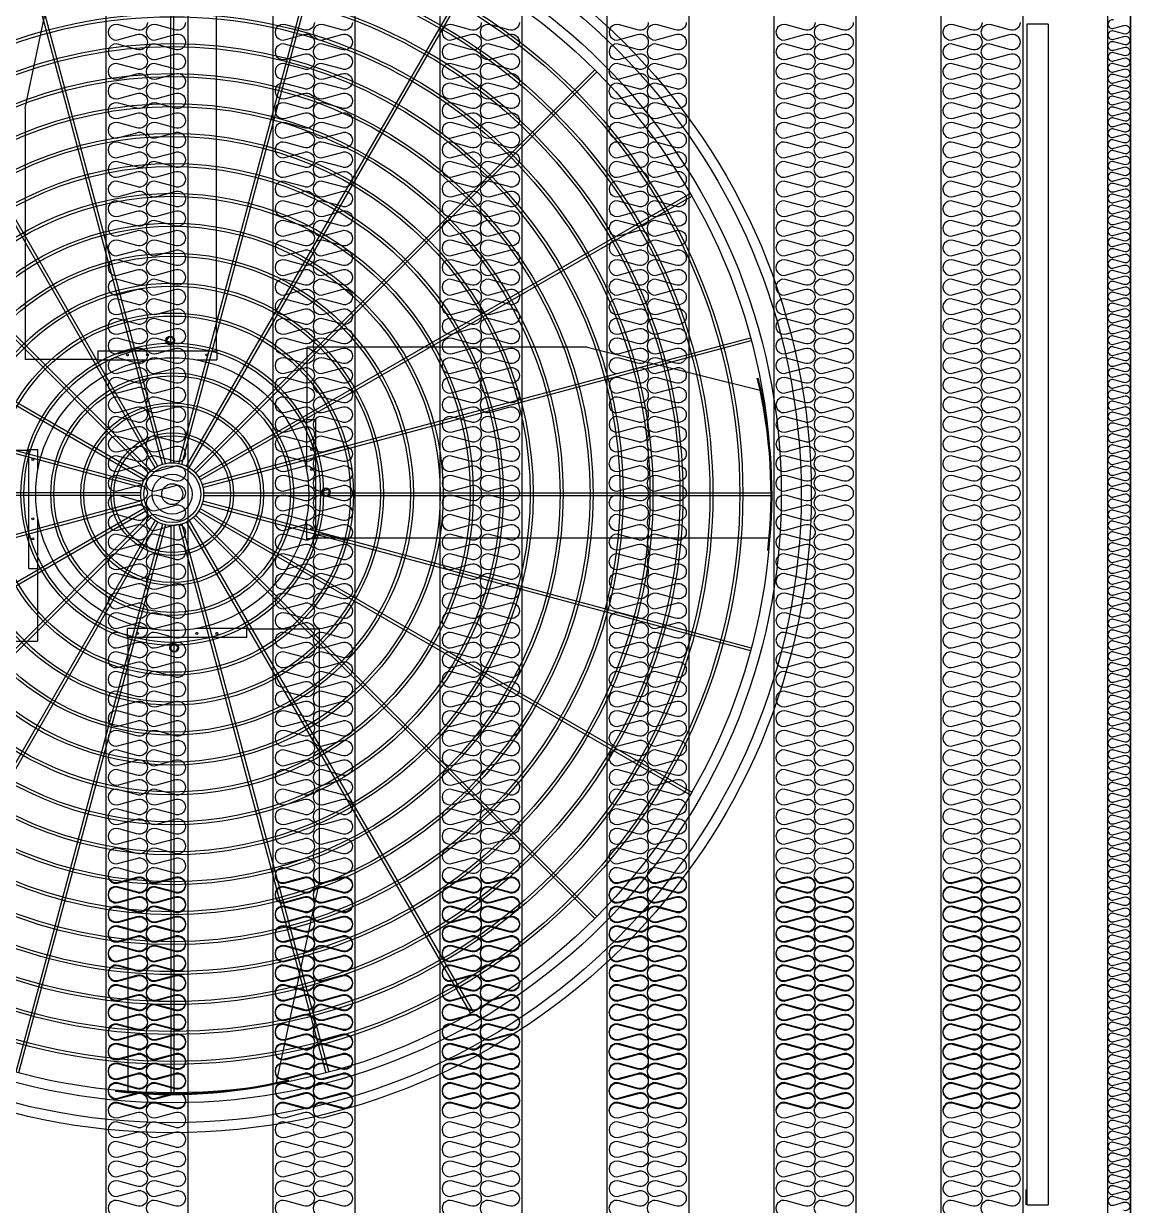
# Model space of a CAD drawing. Header units: millimetres. Extents: x 2113 to 34376, y 2901 to 25715.
# Drawn here: x 7194 to 9219, y 11337 to 13500 of the extents above; entities that cross this region are included whole.
import ezdxf

# ---------------------------------------------------------------- set-up
doc = ezdxf.new("R2010")
doc.units = ezdxf.units.MM
for name, color, linetype in [('LINE', 7, 'Continuous'), ('SMS', 220, 'Continuous'), ('냉각탑', 4, 'Continuous')]:
    doc.layers.add(name, color=color, linetype=linetype)

# ---------------------------------------------------------------- blocks, each defined once
blk = doc.blocks.new('A$C1FB73ED1')
for p, q in [((1277, 1342.9), (1277, 2480)), ((1283, 1342.9), (1283, 2480)), ((1266.6, 1341.6), (972.3, 2439.9)), ((1293.4, 1341.6), (1587.7, 2439.9)), ((1260.8, 1340), (966.5, 2438.3)), ((1299.2, 1340), (1593.5, 2438.3)), ((1245.9, 1333), (677.4, 2317.7)), ((1251.1, 1336), (682.6, 2320.7)), ((1308.9, 1336), (1877.4, 2320.7)), ((1314.1, 1333), (1882.6, 2317.7)), ((1233.4, 1322.4), (429.4, 2126.4)), ((1237.6, 1326.6), (433.6, 2130.6)), ((1322.4, 1326.6), (2126.4, 2130.6)), ((1326.6, 1322.4), (2130.6, 2126.4)), ((1224, 1308.9), (239.3, 1877.4)), ((1227, 1314.1), (242.3, 1882.6)), ((1333, 1314.1), (2317.7, 1882.6)), ((1336, 1308.9), (2320.7, 1877.4)), ((1218.4, 1293.4), (120.1, 1587.7)), ((1220, 1299.2), (121.7, 1593.5)), ((1340, 1299.2), (2438.3, 1593.5)), ((1341.6, 1293.4), (2439.9, 1587.7)), ((1217.1, 1283), (80, 1283)), ((1342.9, 1283), (2480, 1283)), ((1217.1, 1277), (80, 1277)), ((1218.4, 1266.6), (120.1, 972.3)), ((1220, 1260.8), (121.7, 966.5)), ((1340, 1260.8), (2438.3, 966.5)), ((1341.6, 1266.6), (2439.9, 972.3)), ((1342.9, 1277), (2480, 1277)), ((1224, 1251.1), (239.3, 682.6)), ((1227, 1245.9), (242.3, 677.4)), ((1233.4, 1237.6), (429.4, 433.6)), ((1237.6, 1233.4), (433.6, 429.4)), ((1322.4, 1233.4), (2126.4, 429.4)), ((1326.6, 1237.6), (2130.6, 433.6)), ((1333, 1245.9), (2317.7, 677.4)), ((1336, 1251.1), (2320.7, 682.6)), ((1245.9, 1227), (677.4, 242.3)), ((1251.1, 1224), (682.6, 239.3)), ((1260.8, 1220), (966.5, 121.7)), ((1266.6, 1218.4), (972.3, 120.1)), ((1277, 1217.1), (1277, 80)), ((1283, 1217.1), (1283, 80)), ((1293.4, 1218.4), (1587.7, 120.1)), ((1299.2, 1220), (1593.5, 121.7)), ((1308.9, 1224), (1877.4, 239.3)), ((1314.1, 1227), (1882.6, 242.3))]:
    blk.add_line(p, q)
for radius in [1280, 1260, 1220, 1200]:
    blk.add_circle((1280, 1280), radius)
at = {"ltscale": 5}
for radius in [1143, 1137, 1083, 1077, 1023, 1017, 963, 957, 903, 897, 843, 837, 783, 777, 723, 717, 663, 657, 603, 597, 543, 537, 483, 477, 423, 417, 363, 357, 303, 297, 243, 237, 183, 177, 123, 117, 63, 57, 40, 21]:
    blk.add_circle((1280, 1280), radius, dxfattribs=at)
at = {"color": 7}
blk.add_circle((1280, 1280), 273.5, dxfattribs=at)
at = {"layer": 'LINE', "color": 7}
for p, q in [((1368.2, 2477.5), (1368.2, 1567)), ((985.2, 2053.4), (1071.5, 2459.4)), ((985.2, 2053.4), (985.2, 1550)), ((1130.8, 1567), (1369.4, 1567)), ((1130.8, 1567), (1369.4, 1567)), ((1130.8, 1567), (1130.8, 1549)), ((1130.8, 1567), (1130.8, 1549)), ((1369.4, 1567), (1369.4, 1549)), ((1369.4, 1567), (1369.4, 1549)), ((2111.5, 1574.8), (1550, 1574.8)), ((1550, 1429.2), (1550, 1574.8)), ((1550, 1429.2), (1550, 1574.8)), ((2111.5, 1574.8), (2457.5, 1488.5)), ((1130.8, 1550), (985.2, 1550)), ((1130.8, 1550), (985.2, 1550)), ((1130.8, 1549), (1230.5, 1549)), ((1130.8, 1549), (1230.5, 1549)), ((1329.5, 1549), (1369.4, 1549)), ((1329.5, 1549), (1369.4, 1549)), ((1549, 1429.2), (1549, 1329.5)), ((1549, 1429.2), (1549, 1329.5)), ((1567, 1429.2), (1549, 1429.2)), ((1567, 1429.2), (1549, 1429.2)), ((1567, 1429.2), (1567, 1190.6)), ((1567, 1429.2), (1567, 1190.6)), ((84.4, 1368.2), (993, 1368.2)), ((84.4, 1368.2), (993, 1368.2)), ((993, 1130.8), (993, 1369.4)), ((993, 1130.8), (993, 1369.4)), ((993, 1369.4), (1011, 1369.4)), ((993, 1369.4), (1011, 1369.4)), ((993, 1130.8), (993, 1369.4)), ((993, 1130.8), (993, 1369.4)), ((993, 1369.4), (1011, 1369.4)), ((993, 1369.4), (1011, 1369.4)), ((1011, 1329.5), (1011, 1369.4)), ((1011, 1329.5), (1011, 1369.4)), ((1011, 1329.5), (1011, 1369.4)), ((1011, 1329.5), (1011, 1369.4)), ((1011, 1130.8), (1011, 1230.5)), ((1011, 1130.8), (1011, 1230.5)), ((1011, 1130.8), (1011, 1230.5)), ((1011, 1130.8), (1011, 1230.5)), ((1549, 1230.5), (1549, 1190.6)), ((1549, 1230.5), (1549, 1190.6)), ((1567, 1190.6), (1549, 1190.6)), ((1567, 1190.6), (1549, 1190.6)), ((2475.6, 1191.8), (1567, 1191.8)), ((993, 1130.8), (1011, 1130.8)), ((993, 1130.8), (1011, 1130.8)), ((993, 1130.8), (1011, 1130.8)), ((993, 1130.8), (1011, 1130.8)), ((1010, 1130.8), (1010, 985.2)), ((1010, 1130.8), (1010, 985.2)), ((1010, 1130.8), (1010, 985.2)), ((1010, 1130.8), (1010, 985.2)), ((1230.5, 1011), (1190.6, 1011)), ((1190.6, 993), (1190.6, 1011)), ((1230.5, 1011), (1190.6, 1011)), ((1190.6, 993), (1190.6, 1011)), ((1429.2, 1011), (1329.5, 1011)), ((1429.2, 1011), (1329.5, 1011)), ((1429.2, 993), (1429.2, 1011)), ((1429.2, 993), (1429.2, 1011)), ((1429.2, 1010), (1574.8, 1010)), ((1429.2, 1010), (1574.8, 1010)), ((1574.8, 506.6), (1574.8, 1010)), ((508.5, 985.2), (1010, 985.2)), ((508.5, 985.2), (1010, 985.2)), ((1429.2, 993), (1190.6, 993)), ((1429.2, 993), (1190.6, 993)), ((1191.8, 82.5), (1191.8, 993)), ((1574.8, 506.6), (1488.5, 100.6)), ((1512.8, 104.1), (1512.8, 106.1)), ((1166.8, 83), (1166.8, 85)), ((1393.2, 83), (1393.2, 85))]:
    blk.add_line(p, q, dxfattribs=at)
for points in [[(1272.3, 1594.4), (1268.5, 1587.9), (1272.3, 1581.4), (1279.8, 1581.4), (1283.5, 1587.9), (1279.8, 1594.4)], [(1272.3, 1594.4), (1268.5, 1587.9), (1272.3, 1581.4), (1279.8, 1581.4), (1283.5, 1587.9), (1279.8, 1594.4)], [(1594.4, 1287.7), (1587.9, 1291.5), (1581.4, 1287.7), (1581.4, 1280.2), (1587.9, 1276.5), (1594.4, 1280.2)], [(1594.4, 1287.7), (1587.9, 1291.5), (1581.4, 1287.7), (1581.4, 1280.2), (1587.9, 1276.5), (1594.4, 1280.2)], [(1287.7, 965.6), (1291.5, 972.1), (1287.7, 978.6), (1280.2, 978.6), (1276.5, 972.1), (1280.2, 965.6)], [(1287.7, 965.6), (1291.5, 972.1), (1287.7, 978.6), (1280.2, 978.6), (1276.5, 972.1), (1280.2, 965.6)]]:
    blk.add_lwpolyline(points, close=True, dxfattribs=at)
for centre, radius in [((1276, 1587.9), 8.5), ((1276, 1587.9), 8.5), ((1190.6, 1559), 2), ((1190.6, 1559), 2), ((1230.6, 1559), 2), ((1230.6, 1559), 2), ((1349.6, 1559), 2), ((1349.6, 1559), 2), ((1001, 1349.6), 2), ((1001, 1349.6), 2), ((1001, 1349.6), 2), ((1001, 1349.6), 2), ((1559, 1369.4), 2), ((1559, 1369.4), 2), ((1559, 1329.4), 2), ((1559, 1329.4), 2), ((1587.9, 1284), 8.5), ((1587.9, 1284), 8.5), ((1001, 1230.6), 2), ((1001, 1230.6), 2), ((1001, 1230.6), 2), ((1001, 1230.6), 2), ((1559, 1210.4), 2), ((1559, 1210.4), 2), ((1001, 1190.6), 2), ((1001, 1190.6), 2), ((1001, 1190.6), 2), ((1001, 1190.6), 2), ((1210.4, 1001), 2), ((1210.4, 1001), 2), ((1329.4, 1001), 2), ((1329.4, 1001), 2), ((1369.4, 1001), 2), ((1369.4, 1001), 2), ((1284, 972.1), 8.5), ((1284, 972.1), 8.5)]:
    blk.add_circle(centre, radius, dxfattribs=at)
for centre, radius, start, end in [((1481.5, 1280), 998, 353.4876, 13.487), ((1481.5, 1280), 1000, 353.5007, 13.4595), ((1280, 1076.6), 998, 263.4876, 283.487), ((1280, 1076.6), 1000, 263.5007, 283.4595)]:
    blk.add_arc(centre, radius, start, end, dxfattribs=at)
blk = doc.blocks.new('SP전면')
at = {"color": 7}
for p, q in [((31549.2, -80510.4), (31549.2, -83988.4)), ((31699.2, -80510.4), (31699.2, -83988.4))]:
    blk.add_line(p, q, dxfattribs=at)
at = {"layer": 'SMS', "color": 5}
for points in [[(31625.1, -81432.6, -0.524856), (31605.6, -81446.1), (31572.7, -81437.2, 1.449198), (31572.7, -81464), (31605.6, -81455.1, -0.524856), (31625.1, -81468.6, -0.524856), (31605.6, -81482), (31572.7, -81473.1, 1.449198), (31572.7, -81499.9), (31605.6, -81491, -0.524856), (31625.1, -81504.5, -0.524856), (31605.6, -81517.9), (31572.7, -81509, 1.449198), (31572.7, -81535.9), (31605.6, -81526.9, -0.524856), (31625.1, -81540.4, -0.524856), (31605.6, -81553.8), (31572.7, -81544.9, 1.449198), (31572.7, -81571.8), (31605.6, -81562.9, -0.524856), (31625.1, -81576.3, -0.524856), (31605.6, -81589.7), (31572.7, -81580.8, 1.449198), (31572.7, -81607.7), (31605.6, -81598.8, -0.524856), (31625.1, -81612.2, -0.524856), (31605.6, -81625.6), (31572.7, -81616.7, 1.449198), (31572.7, -81643.6), (31605.6, -81634.7, -0.524856), (31625.1, -81648.1, -0.524856), (31605.6, -81661.5), (31572.7, -81652.6, 1.449198), (31572.7, -81679.5), (31605.6, -81670.6, -0.524856), (31625.1, -81684, -0.524856), (31605.6, -81697.4), (31572.7, -81688.5, 1.449198), (31572.7, -81715.4), (31605.6, -81706.5, -0.524856), (31625.1, -81719.9, -0.524856), (31605.6, -81733.4), (31572.7, -81724.5, 1.449198), (31572.7, -81751.3), (31605.6, -81742.4, -0.524856), (31625.1, -81755.8, -0.524856), (31605.6, -81769.3), (31572.7, -81760.4, 1.449198), (31572.7, -81787.2), (31605.6, -81778.3, -0.524856), (31625.1, -81791.7, -0.524856), (31605.6, -81805.2), (31572.7, -81796.3, 1.449198), (31572.7, -81823.1), (31605.6, -81814.2, -0.524856), (31625.1, -81827.7, -0.524856), (31605.6, -81841.1), (31572.7, -81832.2, 1.449198), (31572.7, -81859), (31605.6, -81850.1, -0.524856), (31625.1, -81863.6, -0.524856), (31605.6, -81877), (31572.7, -81868.1, 1.449198), (31572.7, -81895), (31605.6, -81886, -0.524856), (31625.1, -81899.5, -0.524856), (31605.6, -81912.9), (31572.7, -81904, 1.449198), (31572.7, -81930.9), (31605.6, -81922, -0.524856), (31625.1, -81935.4, -0.524856), (31605.6, -81948.8), (31572.7, -81939.9, 1.449198), (31572.7, -81966.8), (31605.6, -81957.9, -0.524856), (31625.1, -81971.3, -0.524856), (31605.6, -81984.7), (31572.7, -81975.8, 1.449198), (31572.7, -82002.7), (31605.6, -81993.8, -0.524856), (31625.1, -82007.2, -0.524856), (31605.6, -82020.6), (31572.7, -82011.7, 1.449198), (31572.7, -82038.6), (31605.6, -82029.7, -0.524856), (31625.1, -82043.1, -0.524856), (31605.6, -82056.5), (31572.7, -82047.6, 1.449198), (31572.7, -82074.5), (31605.6, -82065.6, -0.524856), (31625.1, -82079, -0.524856), (31605.6, -82092.5), (31572.7, -82083.6, 1.449198), (31572.7, -82110.4), (31605.6, -82101.5, -0.524856), (31625.1, -82114.9, -0.524856), (31605.6, -82128.4), (31572.7, -82119.5, 1.449198), (31572.7, -82146.3), (31605.6, -82137.4, -0.524856), (31625.1, -82150.8, -0.524856), (31605.6, -82164.3), (31572.7, -82155.4, 1.449198), (31572.7, -82182.2), (31605.6, -82173.3, -0.524856), (31625.1, -82186.8, -0.524856), (31605.6, -82200.2), (31572.7, -82191.3, 1.449198), (31572.7, -82218.1), (31605.6, -82209.2, -0.524856), (31625.1, -82222.7, -0.524856), (31605.6, -82236.1), (31572.7, -82227.2, 1.449198), (31572.7, -82254.1), (31605.6, -82245.1, -0.524856), (31625.1, -82258.6, -0.524856), (31605.6, -82272), (31572.7, -82263.1, 1.449198), (31572.7, -82290), (31605.6, -82281.1, -0.524856), (31625.1, -82294.5, -0.524856), (31605.6, -82307.9), (31572.7, -82299, 1.449198), (31572.7, -82325.9), (31605.6, -82317, -0.524856), (31625.1, -82330.4, -0.524856), (31605.6, -82343.8), (31572.7, -82334.9, 1.449198), (31572.7, -82361.8), (31605.6, -82352.9, -0.524856), (31625.1, -82366.3, -0.417249), (31610.6, -82380.7)], [(31694.7, -81432.6, -0.524856), (31675.2, -81446.1), (31642.3, -81437.2, 1.449198), (31642.3, -81464), (31675.2, -81455.1, -0.524856), (31694.7, -81468.6, -0.524856), (31675.2, -81482), (31642.3, -81473.1, 1.449198), (31642.3, -81499.9), (31675.2, -81491, -0.524856), (31694.7, -81504.5, -0.524856), (31675.2, -81517.9), (31642.3, -81509, 1.449198), (31642.3, -81535.9), (31675.2, -81526.9, -0.524856), (31694.7, -81540.4, -0.524856), (31675.2, -81553.8), (31642.3, -81544.9, 1.449198), (31642.3, -81571.8), (31675.2, -81562.9, -0.524856), (31694.7, -81576.3, -0.524856), (31675.2, -81589.7), (31642.3, -81580.8, 1.449198), (31642.3, -81607.7), (31675.2, -81598.8, -0.524856), (31694.7, -81612.2, -0.524856), (31675.2, -81625.6), (31642.3, -81616.7, 1.449198), (31642.3, -81643.6), (31675.2, -81634.7, -0.524856), (31694.7, -81648.1, -0.524856), (31675.2, -81661.5), (31642.3, -81652.6, 1.449198), (31642.3, -81679.5), (31675.2, -81670.6, -0.524856), (31694.7, -81684, -0.524856), (31675.2, -81697.4), (31642.3, -81688.5, 1.449198), (31642.3, -81715.4), (31675.2, -81706.5, -0.524856), (31694.7, -81719.9, -0.524856), (31675.2, -81733.4), (31642.3, -81724.5, 1.449198), (31642.3, -81751.3), (31675.2, -81742.4, -0.524856), (31694.7, -81755.8, -0.524856), (31675.2, -81769.3), (31642.3, -81760.4, 1.449198), (31642.3, -81787.2), (31675.2, -81778.3, -0.524856), (31694.7, -81791.7, -0.524856), (31675.2, -81805.2), (31642.3, -81796.3, 1.449198), (31642.3, -81823.1), (31675.2, -81814.2, -0.524856), (31694.7, -81827.7, -0.524856), (31675.2, -81841.1), (31642.3, -81832.2, 1.449198), (31642.3, -81859), (31675.2, -81850.1, -0.524856), (31694.7, -81863.6, -0.524856), (31675.2, -81877), (31642.3, -81868.1, 1.449198), (31642.3, -81895), (31675.2, -81886, -0.524856), (31694.7, -81899.5, -0.524856), (31675.2, -81912.9), (31642.3, -81904, 1.449198), (31642.3, -81930.9), (31675.2, -81922, -0.524856), (31694.7, -81935.4, -0.524856), (31675.2, -81948.8), (31642.3, -81939.9, 1.449198), (31642.3, -81966.8), (31675.2, -81957.9, -0.524856), (31694.7, -81971.3, -0.524856), (31675.2, -81984.7), (31642.3, -81975.8, 1.449198), (31642.3, -82002.7), (31675.2, -81993.8, -0.524856), (31694.7, -82007.2, -0.524856), (31675.2, -82020.6), (31642.3, -82011.7, 1.449198), (31642.3, -82038.6), (31675.2, -82029.7, -0.524856), (31694.7, -82043.1, -0.524856), (31675.2, -82056.5), (31642.3, -82047.6, 1.449198), (31642.3, -82074.5), (31675.2, -82065.6, -0.524856), (31694.7, -82079, -0.524856), (31675.2, -82092.5), (31642.3, -82083.6, 1.449198), (31642.3, -82110.4), (31675.2, -82101.5, -0.524856), (31694.7, -82114.9, -0.524856), (31675.2, -82128.4), (31642.3, -82119.5, 1.449198), (31642.3, -82146.3), (31675.2, -82137.4, -0.524856), (31694.7, -82150.8, -0.524856), (31675.2, -82164.3), (31642.3, -82155.4, 1.449198), (31642.3, -82182.2), (31675.2, -82173.3, -0.524856), (31694.7, -82186.8, -0.524856), (31675.2, -82200.2), (31642.3, -82191.3, 1.449198), (31642.3, -82218.1), (31675.2, -82209.2, -0.524856), (31694.7, -82222.7, -0.524856), (31675.2, -82236.1), (31642.3, -82227.2, 1.449198), (31642.3, -82254.1), (31675.2, -82245.1, -0.524856), (31694.7, -82258.6, -0.524856), (31675.2, -82272), (31642.3, -82263.1, 1.449198), (31642.3, -82290), (31675.2, -82281.1, -0.524856), (31694.7, -82294.5, -0.524856), (31675.2, -82307.9), (31642.3, -82299, 1.449198), (31642.3, -82325.9), (31675.2, -82317, -0.524856), (31694.7, -82330.4, -0.524856), (31675.2, -82343.8), (31642.3, -82334.9, 1.449198), (31642.3, -82361.8), (31675.2, -82352.9, -0.524856), (31694.7, -82366.3, -0.417249), (31680.2, -82380.7)], [(31553.7, -82351.9, 0.446849), (31572.7, -82361.8), (31605.6, -82352.9, -0.524856), (31625.1, -82366.3, -0.524856), (31605.6, -82379.7), (31572.7, -82370.8, 1.449198), (31572.7, -82397.7), (31605.6, -82388.8, -0.524856), (31625.1, -82402.2, -0.524856), (31605.6, -82415.6), (31572.7, -82406.7, 1.449198), (31572.7, -82433.6), (31605.6, -82424.7, -0.524856), (31625.1, -82438.1, -0.524856), (31605.6, -82451.6), (31572.7, -82442.7, 1.449198), (31572.7, -82469.5), (31605.6, -82460.6, -0.524856), (31625.1, -82474, -0.524856), (31605.6, -82487.5), (31572.7, -82478.6, 1.449198), (31572.7, -82505.4), (31605.6, -82496.5, -0.524856), (31625.1, -82509.9, -0.524856), (31605.6, -82523.4), (31572.7, -82514.5, 1.449198), (31572.7, -82541.3), (31605.6, -82532.4, -0.524856), (31625.1, -82545.9, -0.524856), (31605.6, -82559.3), (31572.7, -82550.4, 1.449198), (31572.7, -82577.2), (31605.6, -82568.3, -0.524856), (31625.1, -82581.8, -0.524856), (31605.6, -82595.2), (31572.7, -82586.3, 1.449198), (31572.7, -82613.2), (31605.6, -82604.2, -0.524856), (31625.1, -82617.7, -0.524856), (31605.6, -82631.1), (31572.7, -82622.2, 1.449198), (31572.7, -82649.1), (31605.6, -82640.2, -0.524856), (31625.1, -82653.6, -0.524856), (31605.6, -82667), (31572.7, -82658.1, 1.449198), (31572.7, -82685), (31605.6, -82676.1, -0.524856), (31625.1, -82689.5, -0.524856), (31605.6, -82702.9), (31572.7, -82694, 1.449198), (31572.7, -82720.9), (31605.6, -82712, -0.524856), (31625.1, -82725.4, -0.524856), (31605.6, -82738.8), (31572.7, -82729.9, 1.449198), (31572.7, -82756.8), (31605.6, -82747.9, -0.524856), (31625.1, -82761.3, -0.524856), (31605.6, -82774.7), (31572.7, -82765.8, 1.449198), (31572.7, -82792.7), (31605.6, -82783.8, -0.524856), (31625.1, -82797.2, -0.524856), (31605.6, -82810.7), (31572.7, -82801.8, 1.449198), (31572.7, -82828.6), (31605.6, -82819.7, -0.524856), (31625.1, -82833.1, -0.524856), (31605.6, -82846.6), (31572.7, -82837.7, 1.449198), (31572.7, -82864.5), (31605.6, -82855.6, -0.524856), (31625.1, -82869, -0.524856), (31605.6, -82882.5), (31572.7, -82873.6, 1.449198), (31572.7, -82900.4), (31605.6, -82891.5, -0.524856), (31625.1, -82905, -0.524856), (31605.6, -82918.4), (31572.7, -82909.5, 1.449198), (31572.7, -82936.3), (31605.6, -82927.4, -0.524856), (31625.1, -82940.9, -0.524856), (31605.6, -82954.3), (31572.7, -82945.4, 1.449198), (31572.7, -82972.3), (31605.6, -82963.3, -0.524856), (31625.1, -82976.8, -0.524856), (31605.6, -82990.2), (31572.7, -82981.3, 1.449198), (31572.7, -83008.2), (31605.6, -82999.3, -0.524856), (31625.1, -83012.7, -0.524856), (31605.6, -83026.1), (31572.7, -83017.2, 1.449198), (31572.7, -83044.1), (31605.6, -83035.2, -0.524856), (31625.1, -83048.6, -0.524856), (31605.6, -83062), (31572.7, -83053.1, 1.449198), (31572.7, -83080), (31605.6, -83071.1, -0.524856), (31625.1, -83084.5, -0.524856), (31605.6, -83097.9), (31572.7, -83089, 1.449198), (31572.7, -83115.9), (31605.6, -83107, -0.524856), (31625.1, -83120.4, -0.524856), (31605.6, -83133.8), (31572.7, -83124.9, 1.449198), (31572.7, -83151.8), (31605.6, -83142.9, -0.524856), (31625.1, -83156.3, -0.524856), (31605.6, -83169.8), (31572.7, -83160.9, 1.449198), (31572.7, -83187.7), (31605.6, -83178.8, -0.524856), (31625.1, -83192.2, -0.524856), (31605.6, -83205.7), (31572.7, -83196.8, 1.449198), (31572.7, -83223.6), (31605.6, -83214.7, -0.524856), (31625.1, -83228.1, -0.524856), (31605.6, -83241.6), (31572.7, -83232.7, 1.449198), (31572.7, -83259.5), (31605.6, -83250.6, -0.524856), (31625.1, -83264.1, -0.524856), (31605.6, -83277.5), (31572.7, -83268.6, 1.449198), (31572.7, -83295.4), (31605.6, -83286.5, -0.524856), (31625.1, -83300, -0.524856), (31605.6, -83313.4), (31572.7, -83304.5, 1.449198), (31572.7, -83331.4), (31605.6, -83322.4, -0.524856), (31625.1, -83335.9, -0.524856), (31605.6, -83349.3), (31572.7, -83340.4, 1.449198), (31572.7, -83367.3), (31605.6, -83358.4, -0.524856), (31625.1, -83371.8, -0.524856), (31605.6, -83385.2), (31572.7, -83376.3, 0.440524), (31553.8, -83385.9, 0.440524)], [(31623.3, -82351.9, 0.446849), (31642.3, -82361.8), (31675.2, -82352.9, -0.524856), (31694.7, -82366.3, -0.524856), (31675.2, -82379.7), (31642.3, -82370.8, 1.449198), (31642.3, -82397.7), (31675.2, -82388.8, -0.524856), (31694.7, -82402.2, -0.524856), (31675.2, -82415.6), (31642.3, -82406.7, 1.449198), (31642.3, -82433.6), (31675.2, -82424.7, -0.524856), (31694.7, -82438.1, -0.524856), (31675.2, -82451.6), (31642.3, -82442.7, 1.449198), (31642.3, -82469.5), (31675.2, -82460.6, -0.524856), (31694.7, -82474, -0.524856), (31675.2, -82487.5), (31642.3, -82478.6, 1.449198), (31642.3, -82505.4), (31675.2, -82496.5, -0.524856), (31694.7, -82509.9, -0.524856), (31675.2, -82523.4), (31642.3, -82514.5, 1.449198), (31642.3, -82541.3), (31675.2, -82532.4, -0.524856), (31694.7, -82545.9, -0.524856), (31675.2, -82559.3), (31642.3, -82550.4, 1.449198), (31642.3, -82577.2), (31675.2, -82568.3, -0.524856), (31694.7, -82581.8, -0.524856), (31675.2, -82595.2), (31642.3, -82586.3, 1.449198), (31642.3, -82613.2), (31675.2, -82604.2, -0.524856), (31694.7, -82617.7, -0.524856), (31675.2, -82631.1), (31642.3, -82622.2, 1.449198), (31642.3, -82649.1), (31675.2, -82640.2, -0.524856), (31694.7, -82653.6, -0.524856), (31675.2, -82667), (31642.3, -82658.1, 1.449198), (31642.3, -82685), (31675.2, -82676.1, -0.524856), (31694.7, -82689.5, -0.524856), (31675.2, -82702.9), (31642.3, -82694, 1.449198), (31642.3, -82720.9), (31675.2, -82712, -0.524856), (31694.7, -82725.4, -0.524856), (31675.2, -82738.8), (31642.3, -82729.9, 1.449198), (31642.3, -82756.8), (31675.2, -82747.9, -0.524856), (31694.7, -82761.3, -0.524856), (31675.2, -82774.7), (31642.3, -82765.8, 1.449198), (31642.3, -82792.7), (31675.2, -82783.8, -0.524856), (31694.7, -82797.2, -0.524856), (31675.2, -82810.7), (31642.3, -82801.8, 1.449198), (31642.3, -82828.6), (31675.2, -82819.7, -0.524856), (31694.7, -82833.1, -0.524856), (31675.2, -82846.6), (31642.3, -82837.7, 1.449198), (31642.3, -82864.5), (31675.2, -82855.6, -0.524856), (31694.7, -82869, -0.524856), (31675.2, -82882.5), (31642.3, -82873.6, 1.449198), (31642.3, -82900.4), (31675.2, -82891.5, -0.524856), (31694.7, -82905, -0.524856), (31675.2, -82918.4), (31642.3, -82909.5, 1.449198), (31642.3, -82936.3), (31675.2, -82927.4, -0.524856), (31694.7, -82940.9, -0.524856), (31675.2, -82954.3), (31642.3, -82945.4, 1.449198), (31642.3, -82972.3), (31675.2, -82963.3, -0.524856), (31694.7, -82976.8, -0.524856), (31675.2, -82990.2), (31642.3, -82981.3, 1.449198), (31642.3, -83008.2), (31675.2, -82999.3, -0.524856), (31694.7, -83012.7, -0.524856), (31675.2, -83026.1), (31642.3, -83017.2, 1.449198), (31642.3, -83044.1), (31675.2, -83035.2, -0.524856), (31694.7, -83048.6, -0.524856), (31675.2, -83062), (31642.3, -83053.1, 1.449198), (31642.3, -83080), (31675.2, -83071.1, -0.524856), (31694.7, -83084.5, -0.524856), (31675.2, -83097.9), (31642.3, -83089, 1.449198), (31642.3, -83115.9), (31675.2, -83107, -0.524856), (31694.7, -83120.4, -0.524856), (31675.2, -83133.8), (31642.3, -83124.9, 1.449198), (31642.3, -83151.8), (31675.2, -83142.9, -0.524856), (31694.7, -83156.3, -0.524856), (31675.2, -83169.8), (31642.3, -83160.9, 1.449198), (31642.3, -83187.7), (31675.2, -83178.8, -0.524856), (31694.7, -83192.2, -0.524856), (31675.2, -83205.7), (31642.3, -83196.8, 1.449198), (31642.3, -83223.6), (31675.2, -83214.7, -0.524856), (31694.7, -83228.1, -0.524856), (31675.2, -83241.6), (31642.3, -83232.7, 1.449198), (31642.3, -83259.5), (31675.2, -83250.6, -0.524856), (31694.7, -83264.1, -0.524856), (31675.2, -83277.5), (31642.3, -83268.6, 1.449198), (31642.3, -83295.4), (31675.2, -83286.5, -0.524856), (31694.7, -83300, -0.524856), (31675.2, -83313.4), (31642.3, -83304.5, 1.449198), (31642.3, -83331.4), (31675.2, -83322.4, -0.524856), (31694.7, -83335.9, -0.524856), (31675.2, -83349.3), (31642.3, -83340.4, 1.449198), (31642.3, -83367.3), (31675.2, -83358.4, -0.524856), (31694.7, -83371.8, -0.524856), (31675.2, -83385.2), (31642.3, -83376.3, 0.440524), (31623.4, -83385.9, 0.440524)], [(31553.7, -82996.9, 0.446849), (31572.7, -83006.8), (31605.6, -82997.9, -0.524856), (31625.1, -83011.3, -0.524856), (31605.6, -83024.7), (31572.7, -83015.8, 1.449198), (31572.7, -83042.7), (31605.6, -83033.8, -0.524856), (31625.1, -83047.2, -0.524856), (31605.6, -83060.6), (31572.7, -83051.7, 1.449198), (31572.7, -83078.6), (31605.6, -83069.7, -0.524856), (31625.1, -83083.1, -0.524856), (31605.6, -83096.6), (31572.7, -83087.7, 1.449198), (31572.7, -83114.5), (31605.6, -83105.6, -0.524856), (31625.1, -83119, -0.524856), (31605.6, -83132.5), (31572.7, -83123.6, 1.449198), (31572.7, -83150.4), (31605.6, -83141.5, -0.524856), (31625.1, -83154.9, -0.524856), (31605.6, -83168.4), (31572.7, -83159.5, 1.449198), (31572.7, -83186.3), (31605.6, -83177.4, -0.524856), (31625.1, -83190.9, -0.524856), (31605.6, -83204.3), (31572.7, -83195.4, 1.449198), (31572.7, -83222.2), (31605.6, -83213.3, -0.524856), (31625.1, -83226.8, -0.524856), (31605.6, -83240.2), (31572.7, -83231.3, 1.449198), (31572.7, -83258.2), (31605.6, -83249.2, -0.524856), (31625.1, -83262.7, -0.524856), (31605.6, -83276.1), (31572.7, -83267.2, 1.449198), (31572.7, -83294.1), (31605.6, -83285.2, -0.524856), (31625.1, -83298.6, -0.524856), (31605.6, -83312), (31572.7, -83303.1, 1.449198), (31572.7, -83330), (31605.6, -83321.1, -0.524856), (31625.1, -83334.5, -0.524856), (31605.6, -83347.9), (31572.7, -83339, 1.449198), (31572.7, -83365.9), (31605.6, -83357, -0.524856), (31625.1, -83370.4, -0.524856), (31605.6, -83383.8), (31572.7, -83374.9, 1.449198), (31572.7, -83401.8), (31605.6, -83392.9, -0.524856), (31625.1, -83406.3, -0.524856), (31605.6, -83419.7), (31572.7, -83410.8, 1.449198), (31572.7, -83437.7), (31605.6, -83428.8, -0.524856), (31625.1, -83442.2, -0.524856), (31605.6, -83455.7), (31572.7, -83446.8, 1.449198), (31572.7, -83473.6), (31605.6, -83464.7, -0.524856), (31625.1, -83478.1, -0.524856), (31605.6, -83491.6), (31572.7, -83482.7, 1.449198), (31572.7, -83509.5), (31605.6, -83500.6, -0.524856), (31625.1, -83514, -0.524856), (31605.6, -83527.5), (31572.7, -83518.6, 1.449198), (31572.7, -83545.4), (31605.6, -83536.5, -0.524856), (31625.1, -83550, -0.524856), (31605.6, -83563.4), (31572.7, -83554.5, 1.449198), (31572.7, -83581.3), (31605.6, -83572.4, -0.524856), (31625.1, -83585.9, -0.524856), (31605.6, -83599.3), (31572.7, -83590.4, 1.449198), (31572.7, -83617.3)], [(31623.3, -82996.9, 0.446849), (31642.3, -83006.8), (31675.2, -82997.9, -0.524856), (31694.7, -83011.3, -0.524856), (31675.2, -83024.7), (31642.3, -83015.8, 1.449198), (31642.3, -83042.7), (31675.2, -83033.8, -0.524856), (31694.7, -83047.2, -0.524856), (31675.2, -83060.6), (31642.3, -83051.7, 1.449198), (31642.3, -83078.6), (31675.2, -83069.7, -0.524856), (31694.7, -83083.1, -0.524856), (31675.2, -83096.6), (31642.3, -83087.7, 1.449198), (31642.3, -83114.5), (31675.2, -83105.6, -0.524856), (31694.7, -83119, -0.524856), (31675.2, -83132.5), (31642.3, -83123.6, 1.449198), (31642.3, -83150.4), (31675.2, -83141.5, -0.524856), (31694.7, -83154.9, -0.524856), (31675.2, -83168.4), (31642.3, -83159.5, 1.449198), (31642.3, -83186.3), (31675.2, -83177.4, -0.524856), (31694.7, -83190.9, -0.524856), (31675.2, -83204.3), (31642.3, -83195.4, 1.449198), (31642.3, -83222.2), (31675.2, -83213.3, -0.524856), (31694.7, -83226.8, -0.524856), (31675.2, -83240.2), (31642.3, -83231.3, 1.449198), (31642.3, -83258.2), (31675.2, -83249.2, -0.524856), (31694.7, -83262.7, -0.524856), (31675.2, -83276.1), (31642.3, -83267.2, 1.449198), (31642.3, -83294.1), (31675.2, -83285.2, -0.524856), (31694.7, -83298.6, -0.524856), (31675.2, -83312), (31642.3, -83303.1, 1.449198), (31642.3, -83330), (31675.2, -83321.1, -0.524856), (31694.7, -83334.5, -0.524856), (31675.2, -83347.9), (31642.3, -83339, 1.449198), (31642.3, -83365.9), (31675.2, -83357, -0.524856), (31694.7, -83370.4, -0.524856), (31675.2, -83383.8), (31642.3, -83374.9, 1.449198), (31642.3, -83401.8), (31675.2, -83392.9, -0.524856), (31694.7, -83406.3, -0.524856), (31675.2, -83419.7), (31642.3, -83410.8, 1.449198), (31642.3, -83437.7), (31675.2, -83428.8, -0.524856), (31694.7, -83442.2, -0.524856), (31675.2, -83455.7), (31642.3, -83446.8, 1.449198), (31642.3, -83473.6), (31675.2, -83464.7, -0.524856), (31694.7, -83478.1, -0.524856), (31675.2, -83491.6), (31642.3, -83482.7, 1.449198), (31642.3, -83509.5), (31675.2, -83500.6, -0.524856), (31694.7, -83514, -0.524856), (31675.2, -83527.5), (31642.3, -83518.6, 1.449198), (31642.3, -83545.4), (31675.2, -83536.5, -0.524856), (31694.7, -83550, -0.524856), (31675.2, -83563.4), (31642.3, -83554.5, 1.449198), (31642.3, -83581.3), (31675.2, -83572.4, -0.524856), (31694.7, -83585.9, -0.524856), (31675.2, -83599.3), (31642.3, -83590.4, 1.449198), (31642.3, -83617.3)], [(31572.7, -83376.3, 1.449198), (31572.7, -83403.2), (31605.6, -83394.3, -0.524856), (31625.1, -83407.7, -0.524856), (31605.6, -83421.1), (31572.7, -83412.2, 0.54148), (31553.3, -83426.4, 0.54148)], [(31642.3, -83376.3, 1.449198), (31642.3, -83403.2), (31675.2, -83394.3, -0.524856), (31694.7, -83407.7, -0.524856), (31675.2, -83421.1), (31642.3, -83412.2, 0.54148), (31622.9, -83426.4, 0.54148)]]:
    blk.add_lwpolyline(points, format="xyb", dxfattribs=at)
blk = doc.blocks.new('3')
at = {"color": 7}
for p, q in [((9176.5, 14466.8), (9176.5, 10946.8)), ((9218.5, 14466.8), (9218.5, 10866.8))]:
    blk.add_line(p, q, dxfattribs=at)
for p, q in [((9218.5, 14466.8), (9218.5, 10866.8)), ((9028.9, 13499.3), (9028.9, 11337.5)), ((9068.3, 13499.3), (9028.9, 13499.3)), ((9068.3, 13499.3), (9068.3, 11337.5)), ((9027, 11365.6), (9027, 11337.5)), ((9028.9, 11337.5), (9068.3, 11337.5))]:
    blk.add_line(p, q)
at = {"ltscale": 500, "elevation": 0}
blk.add_lwpolyline([(5618.5, 14466.8), (9218.3, 14466.8), (9218.3, 10866.8), (5618.5, 10866.8)], close=True, dxfattribs=at)
at = {"layer": 'SMS', "color": 5, "elevation": 0}
for points in [[(9188.5, 13506.7, 0.524856), (9177.6, 13499.2, 0.524856), (9188.5, 13491.8), (9206.7, 13496.7, -1.449198), (9206.7, 13481.8), (9188.5, 13486.7, 0.524856), (9177.6, 13479.3, 0.524856), (9188.5, 13471.8), (9206.7, 13476.8, -1.449198), (9206.7, 13461.8), (9188.5, 13466.8, 0.524856), (9177.6, 13459.3, 0.524856), (9188.5, 13451.9), (9206.7, 13456.8, -1.449198), (9206.7, 13441.9), (9188.5, 13446.8, 0.524856), (9177.6, 13439.4, 0.524856), (9188.5, 13431.9), (9206.7, 13436.9, -1.449198), (9206.7, 13421.9), (9188.5, 13426.9, 0.524856), (9177.6, 13419.4, 0.524856), (9188.5, 13412), (9206.7, 13416.9, -1.449198), (9206.7, 13402), (9188.5, 13406.9, 0.524856), (9177.6, 13399.5, 0.524856), (9188.5, 13392), (9206.7, 13397, -1.449198), (9206.7, 13382), (9188.5, 13387, 0.524856), (9177.6, 13379.5, 0.524856), (9188.5, 13372.1), (9206.7, 13377, -1.449198), (9206.7, 13362.1), (9188.5, 13367, 0.524856), (9177.6, 13359.6, 0.524856), (9188.5, 13352.1), (9206.7, 13357.1, -1.449198), (9206.7, 13342.1), (9188.5, 13347.1, 0.524856), (9177.6, 13339.6, 0.524856), (9188.5, 13332.2), (9206.7, 13337.1, -1.449198), (9206.7, 13322.2), (9188.5, 13327.1, 0.524856), (9177.6, 13319.7, 0.524856), (9188.5, 13312.2), (9206.7, 13317.2, -1.449198), (9206.7, 13302.2), (9188.5, 13307.2, 0.524856), (9177.6, 13299.7, 0.417249), (9185.7, 13291.7)], [(9217.3, 13307.7, -0.446849), (9206.7, 13302.2), (9188.5, 13307.2, 0.524856), (9177.6, 13299.7, 0.524856), (9188.5, 13292.3), (9206.7, 13297.2, -1.449198), (9206.7, 13282.3), (9188.5, 13287.2, 0.524856), (9177.6, 13279.8, 0.524856), (9188.5, 13272.3), (9206.7, 13277.3, -1.449198), (9206.7, 13262.3), (9188.5, 13267.3, 0.524856), (9177.6, 13259.8, 0.524856), (9188.5, 13252.4), (9206.7, 13257.3, -1.449198), (9206.7, 13242.4), (9188.5, 13247.3, 0.524856), (9177.6, 13239.9, 0.524856), (9188.5, 13232.4), (9206.7, 13237.4, -1.449198), (9206.7, 13222.4), (9188.5, 13227.4, 0.524856), (9177.6, 13219.9, 0.524856), (9188.5, 13212.5), (9206.7, 13217.4, -1.449198), (9206.7, 13202.5), (9188.5, 13207.4, 0.524856), (9177.6, 13200, 0.524856), (9188.5, 13192.5), (9206.7, 13197.5, -1.449198), (9206.7, 13182.5), (9188.5, 13187.5, 0.524856), (9177.6, 13180, 0.524856), (9188.5, 13172.6), (9206.7, 13177.5, -1.449198), (9206.7, 13162.6), (9188.5, 13167.5, 0.524856), (9177.6, 13160.1, 0.524856), (9188.5, 13152.6), (9206.7, 13157.6, -1.449198), (9206.7, 13142.6), (9188.5, 13147.6, 0.524856), (9177.6, 13140.1, 0.524856), (9188.5, 13132.7), (9206.7, 13137.6, -1.449198), (9206.7, 13122.7), (9188.5, 13127.6, 0.524856), (9177.6, 13120.2, 0.524856), (9188.5, 13112.7), (9206.7, 13117.7, -1.449198), (9206.7, 13102.7), (9188.5, 13107.7, 0.524856), (9177.6, 13100.2, 0.524856), (9188.5, 13092.8), (9206.7, 13097.7, -1.449198), (9206.7, 13082.8), (9188.5, 13087.7, 0.524856), (9177.6, 13080.3, 0.524856), (9188.5, 13072.8), (9206.7, 13077.8, -1.449198), (9206.7, 13062.8), (9188.5, 13067.8, 0.524856), (9177.6, 13060.3, 0.524856), (9188.5, 13052.9), (9206.7, 13057.8, -1.449198), (9206.7, 13042.9), (9188.5, 13047.8, 0.524856), (9177.6, 13040.4, 0.524856), (9188.5, 13032.9), (9206.7, 13037.9, -1.449198), (9206.7, 13022.9), (9188.5, 13027.9, 0.524856), (9177.6, 13020.4, 0.524856), (9188.5, 13013), (9206.7, 13017.9, -1.449198), (9206.7, 13003), (9188.5, 13007.9, 0.524856), (9177.6, 13000.5, 0.524856), (9188.5, 12993), (9206.7, 12998, -1.449198), (9206.7, 12983), (9188.5, 12988, 0.524856), (9177.6, 12980.5, 0.524856), (9188.5, 12973.1), (9206.7, 12978, -1.449198), (9206.7, 12963.1), (9188.5, 12968, 0.524856), (9177.6, 12960.6, 0.524856), (9188.5, 12953.1), (9206.7, 12958.1, -1.449198), (9206.7, 12943.1), (9188.5, 12948.1, 0.524856), (9177.6, 12940.6, 0.524856), (9188.5, 12933.2), (9206.7, 12938.1, -1.449198), (9206.7, 12923.2), (9188.5, 12928.1, 0.524856), (9177.6, 12920.7, 0.524856), (9188.5, 12913.2), (9206.7, 12918.2, -1.449198), (9206.7, 12903.2), (9188.5, 12908.2, 0.524856), (9177.6, 12900.7, 0.524856), (9188.5, 12893.3), (9206.7, 12898.2, -1.449198), (9206.7, 12883.3), (9188.5, 12888.2, 0.524856), (9177.6, 12880.8, 0.524856), (9188.5, 12873.3), (9206.7, 12878.3, -1.449198), (9206.7, 12863.3), (9188.5, 12868.3, 0.524856), (9177.6, 12860.8, 0.524856), (9188.5, 12853.4), (9206.7, 12858.3, -1.449198), (9206.7, 12843.4), (9188.5, 12848.3, 0.524856), (9177.6, 12840.9, 0.524856), (9188.5, 12833.4), (9206.7, 12838.4, -1.449198), (9206.7, 12823.4), (9188.5, 12828.4, 0.524856), (9177.6, 12820.9, 0.524856), (9188.5, 12813.5), (9206.7, 12818.4, -1.449198), (9206.7, 12803.5), (9188.5, 12808.4, 0.524856), (9177.6, 12801, 0.524856), (9188.5, 12793.5), (9206.7, 12798.5, -1.449198), (9206.7, 12783.5), (9188.5, 12788.5, 0.524856), (9177.6, 12781, 0.524856), (9188.5, 12773.6), (9206.7, 12778.5, -1.449198), (9206.7, 12763.6), (9188.5, 12768.5, 0.524856), (9177.6, 12761.1, 0.524856), (9188.5, 12753.6), (9206.7, 12758.6, -1.449198), (9206.7, 12743.6), (9188.5, 12748.6, 0.524856), (9177.6, 12741.1, 0.524856), (9188.5, 12733.7), (9206.7, 12738.6, -1.449198), (9206.7, 12723.7), (9188.5, 12728.6, 0.524856), (9177.6, 12721.2, 0.417249), (9185.7, 12713.2)], [(9217.3, 12729.2, -0.446849), (9206.7, 12723.7), (9188.5, 12728.6, 0.524856), (9177.6, 12721.2, 0.524856), (9188.5, 12713.7), (9206.7, 12718.7, -1.449198), (9206.7, 12703.7), (9188.5, 12708.7, 0.524856), (9177.6, 12701.2, 0.524856), (9188.5, 12693.8), (9206.7, 12698.7, -1.449198), (9206.7, 12683.8), (9188.5, 12688.7, 0.524856), (9177.6, 12681.3, 0.524856), (9188.5, 12673.8), (9206.7, 12678.8, -1.449198), (9206.7, 12663.8), (9188.5, 12668.8, 0.524856), (9177.6, 12661.3, 0.524856), (9188.5, 12653.9), (9206.7, 12658.8, -1.449198), (9206.7, 12643.9), (9188.5, 12648.8, 0.524856), (9177.6, 12641.4, 0.524856), (9188.5, 12633.9), (9206.7, 12638.9, -1.449198), (9206.7, 12623.9), (9188.5, 12628.9, 0.524856), (9177.6, 12621.4, 0.524856), (9188.5, 12614), (9206.7, 12618.9, -1.449198), (9206.7, 12604), (9188.5, 12608.9, 0.524856), (9177.6, 12601.5, 0.524856), (9188.5, 12594), (9206.7, 12599, -1.449198), (9206.7, 12584), (9188.5, 12589, 0.524856), (9177.6, 12581.5, 0.524856), (9188.5, 12574.1), (9206.7, 12579, -1.449198), (9206.7, 12564.1), (9188.5, 12569, 0.524856), (9177.6, 12561.6, 0.524856), (9188.5, 12554.1), (9206.7, 12559.1, -1.449198), (9206.7, 12544.1), (9188.5, 12549.1, 0.524856), (9177.6, 12541.6, 0.524856), (9188.5, 12534.2), (9206.7, 12539.1, -1.449198), (9206.7, 12524.2), (9188.5, 12529.1, 0.524856), (9177.6, 12521.7, 0.524856), (9188.5, 12514.2), (9206.7, 12519.2, -1.449198), (9206.7, 12504.2), (9188.5, 12509.2, 0.524856), (9177.6, 12501.7, 0.524856), (9188.5, 12494.3), (9206.7, 12499.2, -1.449198), (9206.7, 12484.3), (9188.5, 12489.2, 0.524856), (9177.6, 12481.8, 0.524856), (9188.5, 12474.3), (9206.7, 12479.3, -1.449198), (9206.7, 12464.3), (9188.5, 12469.3, 0.524856), (9177.6, 12461.8, 0.524856), (9188.5, 12454.4), (9206.7, 12459.3, -1.449198), (9206.7, 12444.4), (9188.5, 12449.3, 0.524856), (9177.6, 12441.9, 0.524856), (9188.5, 12434.4), (9206.7, 12439.4, -1.449198), (9206.7, 12424.4), (9188.5, 12429.4, 0.524856), (9177.6, 12421.9, 0.524856), (9188.5, 12414.5), (9206.7, 12419.4, -1.449198), (9206.7, 12404.5), (9188.5, 12409.4, 0.524856), (9177.6, 12402, 0.524856), (9188.5, 12394.5), (9206.7, 12399.5, -1.449198), (9206.7, 12384.5), (9188.5, 12389.5, 0.524856), (9177.6, 12382, 0.524856), (9188.5, 12374.6), (9206.7, 12379.5, -1.449198), (9206.7, 12364.6), (9188.5, 12369.5, 0.524856), (9177.6, 12362.1, 0.524856), (9188.5, 12354.6), (9206.7, 12359.6, -1.449198), (9206.7, 12344.6), (9188.5, 12349.6, 0.524856), (9177.6, 12342.1, 0.524856), (9188.5, 12334.7), (9206.7, 12339.6, -1.449198), (9206.7, 12324.7), (9188.5, 12329.6, 0.524856), (9177.6, 12322.2, 0.524856), (9188.5, 12314.7), (9206.7, 12319.7, -1.449198), (9206.7, 12304.7), (9188.5, 12309.7, 0.524856), (9177.6, 12302.2, 0.524856), (9188.5, 12294.8), (9206.7, 12299.7, -1.449198), (9206.7, 12284.8), (9188.5, 12289.7, 0.524856), (9177.6, 12282.3, 0.524856), (9188.5, 12274.8), (9206.7, 12279.8, -1.449198), (9206.7, 12264.8), (9188.5, 12269.8, 0.524856), (9177.6, 12262.3, 0.524856), (9188.5, 12254.9), (9206.7, 12259.8, -1.449198), (9206.7, 12244.9), (9188.5, 12249.8, 0.524856), (9177.6, 12242.4, 0.524856), (9188.5, 12234.9), (9206.7, 12239.9, -1.449198), (9206.7, 12224.9), (9188.5, 12229.9, 0.524856), (9177.6, 12222.4, 0.524856), (9188.5, 12215), (9206.7, 12219.9, -1.449198), (9206.7, 12205), (9188.5, 12209.9, 0.524856), (9177.6, 12202.5, 0.524856), (9188.5, 12195), (9206.7, 12200, -1.449198), (9206.7, 12185), (9188.5, 12190, 0.524856), (9177.6, 12182.5, 0.524856), (9188.5, 12175.1), (9206.7, 12180, -1.449198), (9206.7, 12165.1), (9188.5, 12170, 0.524856), (9177.6, 12162.6, 0.524856), (9188.5, 12155.1), (9206.7, 12160.1, -1.449198), (9206.7, 12145.1), (9188.5, 12150.1, 0.524856), (9177.6, 12142.6, 0.417249), (9185.7, 12134.6)], [(9217.3, 12150.6, -0.446849), (9206.7, 12145.1), (9188.5, 12150.1, 0.524856), (9177.6, 12142.6, 0.524856), (9188.5, 12135.2), (9206.7, 12140.1, -1.449198), (9206.7, 12125.2), (9188.5, 12130.1, 0.524856), (9177.6, 12122.7, 0.524856), (9188.5, 12115.2), (9206.7, 12120.2, -1.449198), (9206.7, 12105.2), (9188.5, 12110.2, 0.524856), (9177.6, 12102.7, 0.524856), (9188.5, 12095.3), (9206.7, 12100.2, -1.449198), (9206.7, 12085.3), (9188.5, 12090.2, 0.524856), (9177.6, 12082.8, 0.524856), (9188.5, 12075.3), (9206.7, 12080.3, -1.449198), (9206.7, 12065.3), (9188.5, 12070.3, 0.524856), (9177.6, 12062.8, 0.524856), (9188.5, 12055.4), (9206.7, 12060.3, -1.449198), (9206.7, 12045.4), (9188.5, 12050.3, 0.524856), (9177.6, 12042.9, 0.524856), (9188.5, 12035.4), (9206.7, 12040.4, -1.449198), (9206.7, 12025.4), (9188.5, 12030.4, 0.524856), (9177.6, 12022.9, 0.524856), (9188.5, 12015.5), (9206.7, 12020.4, -1.449198), (9206.7, 12005.5), (9188.5, 12010.4, 0.524856), (9177.6, 12003, 0.524856), (9188.5, 11995.5), (9206.7, 12000.5, -1.449198), (9206.7, 11985.5), (9188.5, 11990.5, 0.524856), (9177.6, 11983, 0.524856), (9188.5, 11975.6), (9206.7, 11980.5, -1.449198), (9206.7, 11965.6), (9188.5, 11970.5, 0.524856), (9177.6, 11963.1, 0.524856), (9188.5, 11955.6), (9206.7, 11960.6, -1.449198), (9206.7, 11945.6), (9188.5, 11950.6, 0.524856), (9177.6, 11943.1, 0.524856), (9188.5, 11935.7), (9206.7, 11940.6, -1.449198), (9206.7, 11925.7), (9188.5, 11930.6, 0.524856), (9177.6, 11923.2, 0.524856), (9188.5, 11915.7), (9206.7, 11920.7, -1.449198), (9206.7, 11905.7), (9188.5, 11910.7, 0.524856), (9177.6, 11903.2, 0.524856), (9188.5, 11895.8), (9206.7, 11900.7, -1.449198), (9206.7, 11885.8), (9188.5, 11890.7, 0.524856), (9177.6, 11883.3, 0.524856), (9188.5, 11875.8), (9206.7, 11880.8, -1.449198), (9206.7, 11865.8), (9188.5, 11870.8, 0.524856), (9177.6, 11863.3, 0.524856), (9188.5, 11855.9), (9206.7, 11860.8, -1.449198), (9206.7, 11845.9), (9188.5, 11850.8, 0.524856), (9177.6, 11843.4, 0.524856), (9188.5, 11835.9), (9206.7, 11840.9, -1.449198), (9206.7, 11825.9), (9188.5, 11830.9, 0.524856), (9177.6, 11823.4, 0.524856), (9188.5, 11816), (9206.7, 11820.9, -1.449198), (9206.7, 11806), (9188.5, 11810.9, 0.524856), (9177.6, 11803.5, 0.524856), (9188.5, 11796), (9206.7, 11801, -1.449198), (9206.7, 11786), (9188.5, 11791, 0.524856), (9177.6, 11783.5, 0.524856), (9188.5, 11776.1), (9206.7, 11781, -1.449198), (9206.7, 11766.1), (9188.5, 11771, 0.524856), (9177.6, 11763.6, 0.524856), (9188.5, 11756.1), (9206.7, 11761.1, -1.449198), (9206.7, 11746.1), (9188.5, 11751.1, 0.524856), (9177.6, 11743.6, 0.524856), (9188.5, 11736.2), (9206.7, 11741.1, -1.449198), (9206.7, 11726.2), (9188.5, 11731.1, 0.524856), (9177.6, 11723.7, 0.524856), (9188.5, 11716.2), (9206.7, 11721.2, -1.449198), (9206.7, 11706.2), (9188.5, 11711.2, 0.524856), (9177.6, 11703.7, 0.524856), (9188.5, 11696.3), (9206.7, 11701.2, -1.449198), (9206.7, 11686.3), (9188.5, 11691.2, 0.524856), (9177.6, 11683.8, 0.524856), (9188.5, 11676.3), (9206.7, 11681.3, -1.449198), (9206.7, 11666.3), (9188.5, 11671.3, 0.524856), (9177.6, 11663.8, 0.524856), (9188.5, 11656.4), (9206.7, 11661.3, -1.449198), (9206.7, 11646.4), (9188.5, 11651.3, 0.524856), (9177.6, 11643.9, 0.524856), (9188.5, 11636.4), (9206.7, 11641.4, -1.449198), (9206.7, 11626.4), (9188.5, 11631.4, 0.524856), (9177.6, 11623.9, 0.524856), (9188.5, 11616.5), (9206.7, 11621.4, -1.449198), (9206.7, 11606.5), (9188.5, 11611.4, 0.524856), (9177.6, 11604, 0.524856), (9188.5, 11596.5), (9206.7, 11601.5, -1.449198), (9206.7, 11586.5), (9188.5, 11591.5, 0.524856), (9177.6, 11584, 0.524856), (9188.5, 11576.6), (9206.7, 11581.5, -1.449198), (9206.7, 11566.6), (9188.5, 11571.5, 0.524856), (9177.6, 11564.1, 0.417249), (9185.7, 11556.1)], [(9217.3, 11572.1, -0.446849), (9206.7, 11566.6), (9188.5, 11571.5, 0.524856), (9177.6, 11564.1, 0.524856), (9188.5, 11556.6), (9206.7, 11561.6, -1.449198), (9206.7, 11546.6), (9188.5, 11551.6, 0.524856), (9177.6, 11544.1, 0.524856), (9188.5, 11536.7), (9206.7, 11541.6, -1.449198), (9206.7, 11526.7), (9188.5, 11531.6, 0.524856), (9177.6, 11524.2, 0.524856), (9188.5, 11516.7), (9206.7, 11521.7, -1.449198), (9206.7, 11506.7), (9188.5, 11511.7, 0.524856), (9177.6, 11504.2, 0.524856), (9188.5, 11496.8), (9206.7, 11501.7, -1.449198), (9206.7, 11486.8), (9188.5, 11491.7, 0.524856), (9177.6, 11484.3, 0.524856), (9188.5, 11476.8), (9206.7, 11481.8, -1.449198), (9206.7, 11466.8), (9188.5, 11471.8, 0.524856), (9177.6, 11464.3, 0.524856), (9188.5, 11456.9), (9206.7, 11461.8, -1.449198), (9206.7, 11446.9), (9188.5, 11451.8, 0.524856), (9177.6, 11444.4, 0.524856), (9188.5, 11436.9), (9206.7, 11441.9, -1.449198), (9206.7, 11426.9), (9188.5, 11431.9, 0.524856), (9177.6, 11424.4, 0.524856), (9188.5, 11417), (9206.7, 11421.9, -1.449198), (9206.7, 11407), (9188.5, 11411.9, 0.524856), (9177.6, 11404.5, 0.524856), (9188.5, 11397), (9206.7, 11402, -1.449198), (9206.7, 11387), (9188.5, 11392, 0.524856), (9177.6, 11384.5, 0.524856), (9188.5, 11377.1), (9206.7, 11382, -1.449198), (9206.7, 11367.1), (9188.5, 11372, 0.524856), (9177.6, 11364.6, 0.524856), (9188.5, 11357.1), (9206.7, 11362.1, -1.449198), (9206.7, 11347.1), (9188.5, 11352.1, 0.524856), (9177.6, 11344.6, 0.524856), (9188.5, 11337.2), (9206.7, 11342.1, -1.449198), (9206.7, 11327.2)]]:
    blk.add_lwpolyline(points, format="xyb", dxfattribs=at)
for p in [(-24205.2, 94935.2), (-23899.7, 94935.2), (-23594.2, 94935.2), (-23288.7, 94935.2), (-22983.2, 94935.2), (-22677.7, 94935.2)]:
    blk.add_blockref('SP전면', p)
at = {"layer": '냉각탑', "xscale": 0.9134730205792179, "yscale": 0.9134730205792179, "zscale": 0.9134730205792179}
blk.add_blockref('A$C1FB73ED1', (6296.1, 11469.5), dxfattribs=at)

msp = doc.modelspace()

# ---------------------------------------------------------------- block references
msp.add_blockref('3', (0, 0))

doc.saveas('drawing.dxf')
